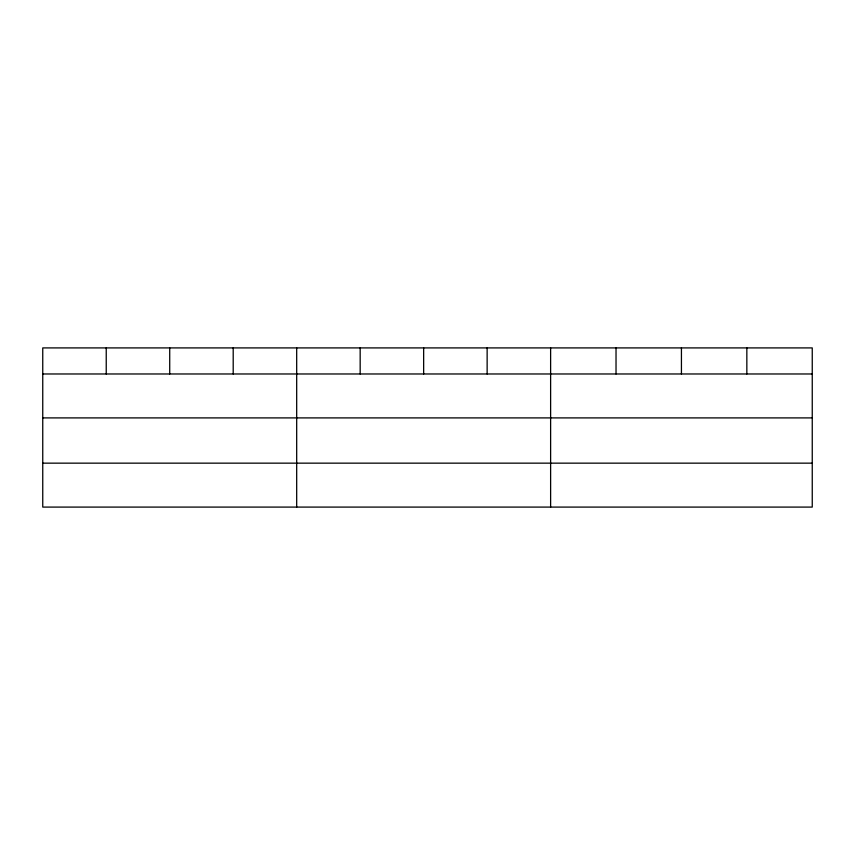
<?xml version="1.0" encoding="UTF-8"?>
<svg xmlns="http://www.w3.org/2000/svg" width="855" height="855" viewBox="0 0 855 855"><rect width="100%" height="100%" fill="white"/><g stroke="black" fill="none" stroke-linecap="round" stroke-linejoin="round"><path stroke-width="1.28" d="M812.25 417.903L812.25 347.91L42.75 347.91L42.75 507.09L812.25 507.09L812.25 417.903L42.75 417.903M42.75 373.977L812.25 373.977M42.75 463.154L812.25 463.154M746.842 347.91L746.842 373.977M681.435 347.91L681.435 373.977M616.028 347.91L616.028 373.977M550.62 347.91L550.62 507.09M487.136 347.91L487.136 373.977M423.653 347.91L423.653 373.977M360.169 347.91L360.169 373.977M296.685 347.91L296.685 507.09M233.201 347.91L233.201 373.977M169.718 347.91L169.718 373.977M106.234 347.91L106.234 373.977"/></g></svg>
